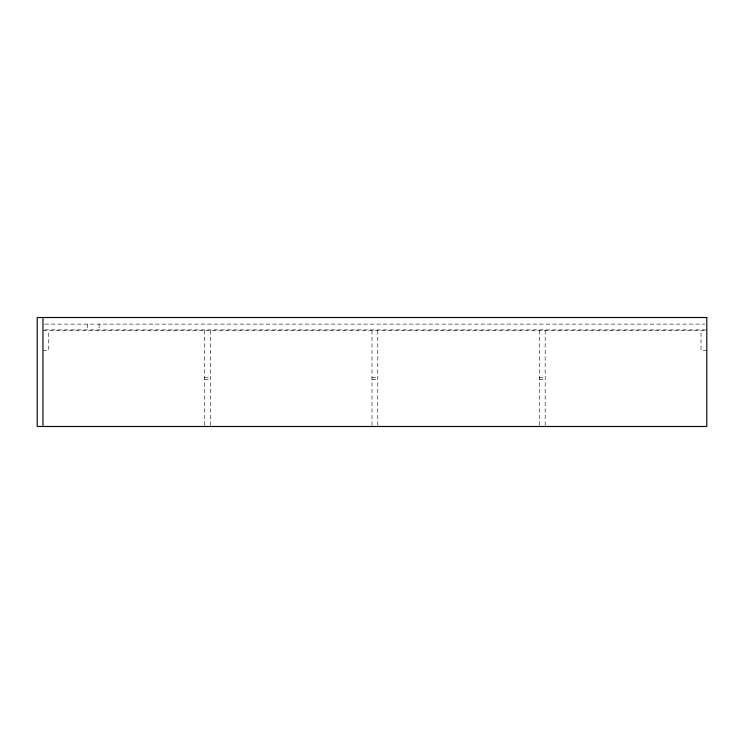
<?xml version="1.0" encoding="UTF-8"?>
<svg xmlns="http://www.w3.org/2000/svg" width="744" height="744" viewBox="0 0 744 744"><rect width="100%" height="100%" fill="white"/><g stroke="black" fill="none" stroke-linecap="round" stroke-linejoin="round"><path stroke-width="0.56" stroke-dasharray="3.72 2.79" d="M44.798 324.114L704.977 324.114M44.798 329.89L706.14 329.89M42.975 330.55L706.8 330.55M42.975 350.368L48.76 350.368L48.76 330.55M706.8 350.368L701.025 350.368L701.025 330.55M204.6 377.534L210.375 377.534M372 377.534L377.775 377.534M539.4 377.534L545.175 377.534M204.6 379.514L210.375 379.514M372 379.514L377.775 379.514M539.4 379.514L545.175 379.514M545.175 330.55L545.175 425.354M539.4 330.55L539.4 426.489M377.775 330.55L377.775 425.354M372 330.55L372 426.489M210.375 330.55L210.375 425.354M204.6 330.55L204.6 426.489M99.119 324.114L99.119 329.89M87.234 324.114L87.234 329.89"/><path stroke-width="1.12" d="M42.975 317.511L42.975 426.489M706.8 317.511L37.2 317.511L37.2 426.489L706.8 426.489L706.8 317.511"/></g></svg>
